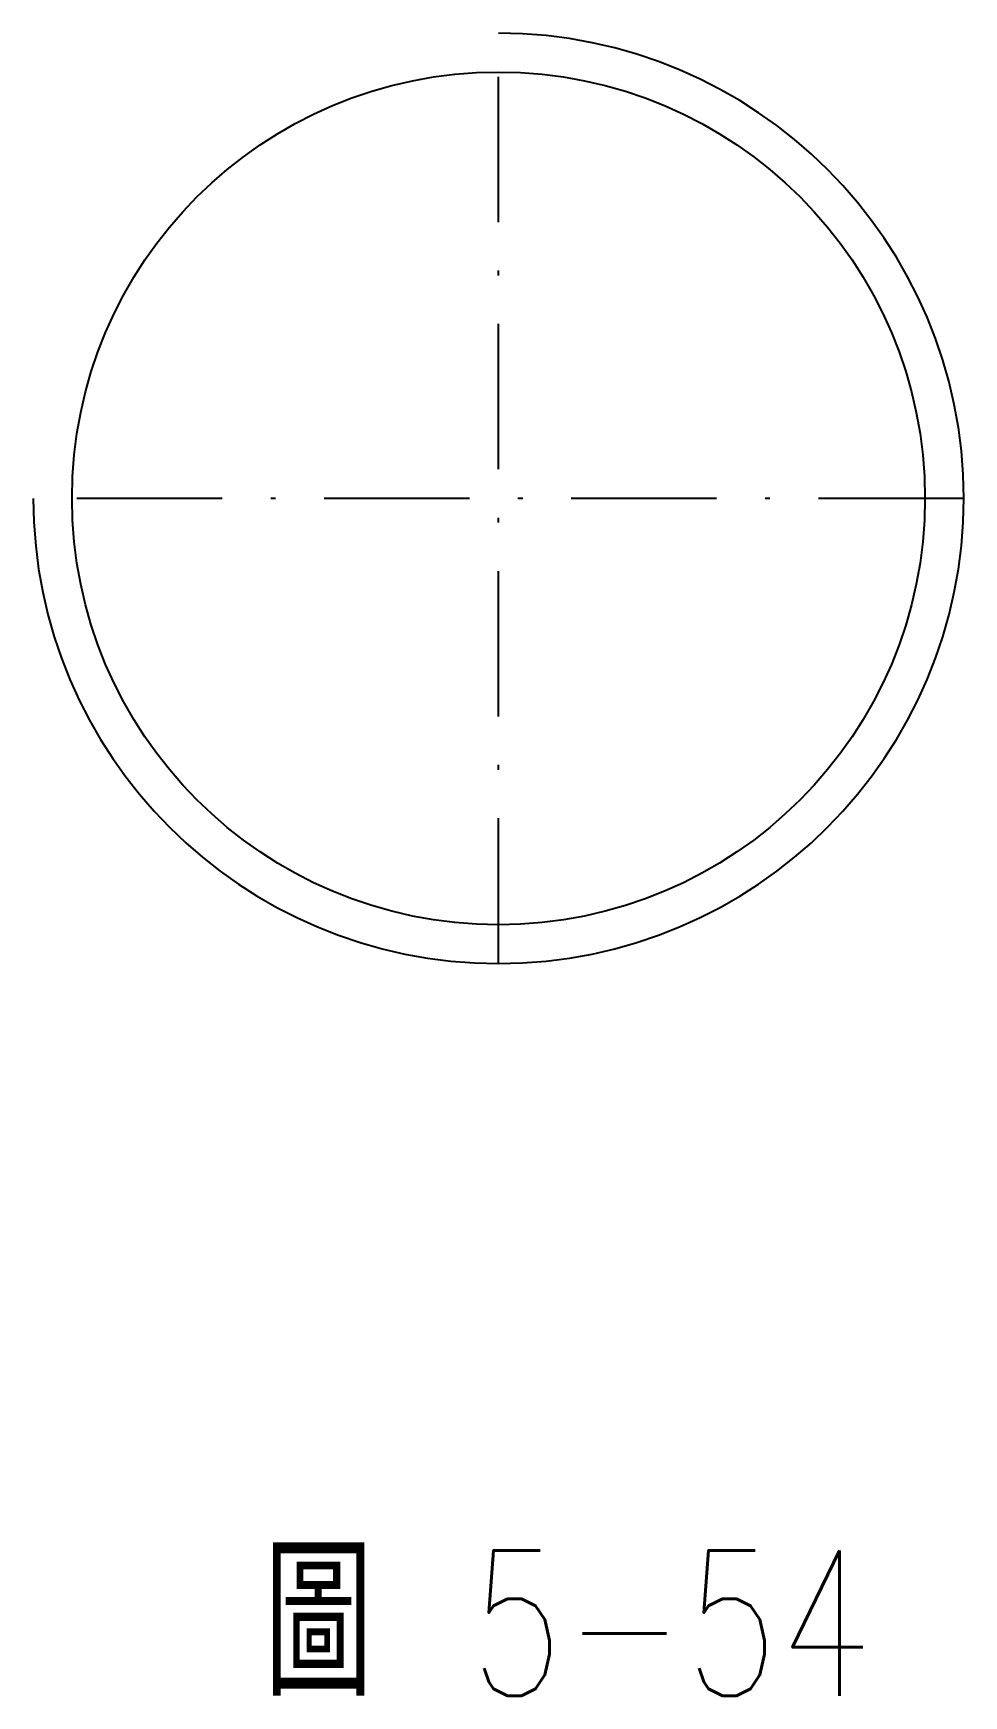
# Model space of a CAD drawing. Extents: x 155.1 to 174.3, y -46.2 to -11.8.
import ezdxf

# ---------------------------------------------------------------- set-up
doc = ezdxf.new("R2010")
doc.units = 0
doc.linetypes.add('CEN3', pattern=[5, 3, -1, 0, -1])
doc.layers.get('0').update_dxf_attribs({"color": 3, "linetype": 'CONTINUOUS'})
doc.layers.add('CENT3', color=1, linetype='CEN3')
doc.layers.add('輪廓線', color=7, linetype='CONTINUOUS')
doc.styles.add('CNS', font='txt.shx', dxfattribs={"width": 0.75, "height": 3, "bigfont": 'chineset.shx'})

msp = doc.modelspace()

# ---------------------------------------------------------------- linework, layer by layer
msp.add_arc((164.739, -21.445), 9.6, 180, 90)
at = {"layer": 'CENT3'}
for p, q in [((164.739, -31.045), (164.739, -11.845)), ((174.339, -21.445), (155.139, -21.445))]:
    msp.add_line(p, q, dxfattribs=at)
at = {"layer": '輪廓線'}
msp.add_circle((164.739, -21.445), 8.8, dxfattribs=at)

# ---------------------------------------------------------------- texts
at = {"layer": '輪廓線', "style": 'CNS', "width": 0.75}
msp.add_text('圖 5-54', height=3, dxfattribs=at).set_placement((159.899, -46.158))

doc.saveas('drawing.dxf')
